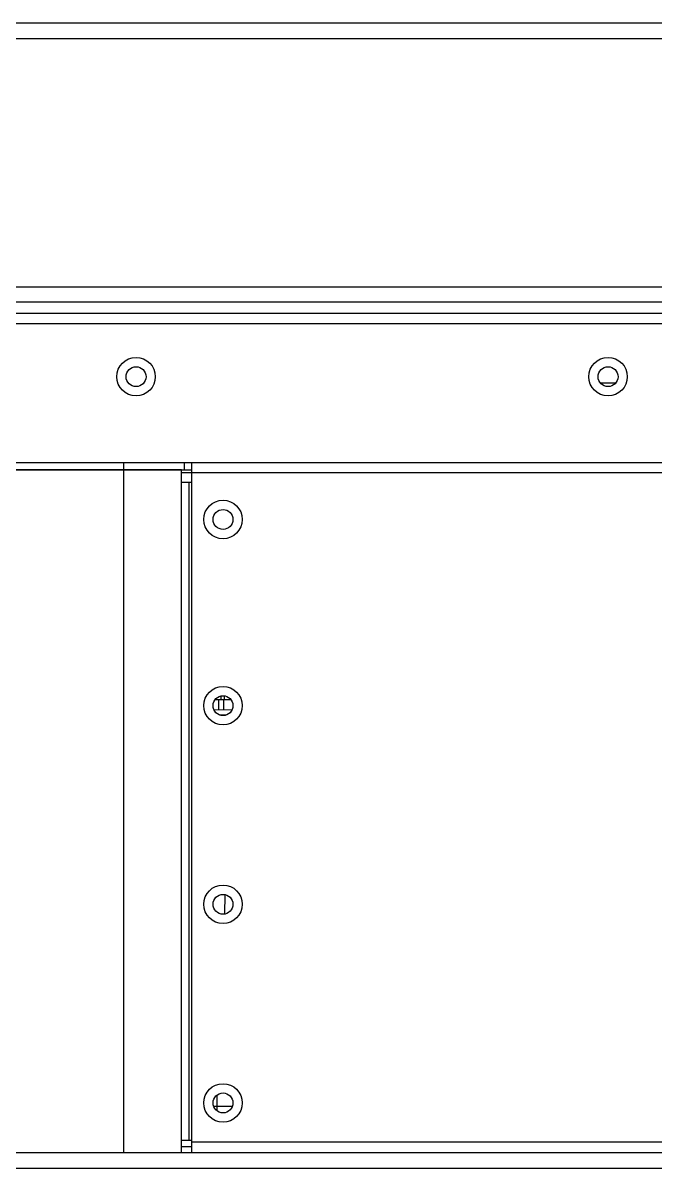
# Model space of a CAD drawing. Header units: millimetres. Extents: x 10297564 to 11610295, y -9287743 to -8409454.
# Drawn here: x 10486286 to 10488329, y -9109206 to -9105503 of the extents above; entities that cross this region are included whole.
import ezdxf

# ---------------------------------------------------------------- set-up
doc = ezdxf.new("R2010")
doc.units = ezdxf.units.MM
doc.header["$LTSCALE"] = 100
doc.layers.add('-0', color=7, linetype='Continuous')

# ---------------------------------------------------------------- blocks, each defined once
blk = doc.blocks.new('인버터 외형도')
at = {"layer": '-0', "linetype": 'Continuous'}
for p, q in [((87125.1, 32015.7), (99043.9, 32015.7)), ((87087.5, 31978), (99081.5, 31978)), ((87087.5, 31376.1), (99081.5, 31376.1)), ((99043.9, 31338.4), (87125.1, 31338.4)), ((98803.1, 31311.4), (87200.3, 31311.4)), ((98803.1, 31285.8), (87200.3, 31285.8)), ((89258.4, 31142.8), (89295.8, 31142.8)), ((87651.8, 30950.2), (98803.1, 30950.2)), ((88243.2, 30932.1), (87651.8, 30932.1)), ((87651.8, 30932.1), (88268.8, 30932.1)), ((88103.3, 30950.2), (88103.3, 30932.1)), ((88103.3, 30932.1), (88103.3, 29276.7)), ((88243.2, 29276.7), (88243.2, 30932.1)), ((88250.8, 30932.1), (88250.8, 30950.2)), ((88268.8, 29276.7), (88268.8, 30950.2)), ((98211.7, 30924.6), (88243.2, 30924.6)), ((88243.2, 30902), (88268.8, 30902)), ((88261.3, 30902), (88261.3, 29306.8)), ((88339, 30383.8), (88339.2, 30375.3)), ((88346.5, 30384.2), (88346.7, 30375.4)), ((88322.4, 30350), (88366.1, 30350.7)), ((88325.4, 30375.3), (88333.5, 30375.3)), ((88333.5, 30375.3), (88345.6, 30375.3)), ((88333.5, 30375.3), (88345.6, 30375.3)), ((88345.6, 30375.3), (88362.7, 30375.3)), ((88334.8, 30338.1), (88354.2, 30338.5)), ((88348.4, 29855.1), (88349.3, 29902.1)), ((88329, 29415.9), (88329, 29378.4)), ((88321.5, 29388.9), (88366.7, 29388.9)), ((88243.2, 29306.8), (88268.8, 29306.8)), ((98186.1, 29302.3), (88268.8, 29302.3)), ((86590.8, 29276.7), (99608.2, 29276.7)), ((88243.2, 29291.8), (88268.8, 29291.8)), ((86553.2, 29239.1), (99645.8, 29239.1))]:
    blk.add_line(p, q, dxfattribs=at)
for centre, radius in [((88133.4, 31157.9), 46.7), ((88133.4, 31157.9), 24.1), ((89277.1, 31157.9), 46.7), ((89277.1, 31157.9), 24.1), ((88344.1, 30811.7), 46.7), ((88344.1, 30811.7), 24.1), ((88344.1, 30360.3), 46.7), ((88344.1, 30360.3), 24.1), ((88344.1, 29878.7), 46.7), ((88344.1, 29878.7), 24.1), ((88344.1, 29397.1), 46.7), ((88344.1, 29397.1), 24.1)]:
    blk.add_circle(centre, radius, dxfattribs=at)
for radius, start, end in [(45147, 179.13076, 179.1627), (45147, 179.13076, 179.1627), (45134.9, 179.13053, 179.16221), (45134.9, 179.13053, 179.16221)]:
    blk.add_arc((133475.3, 29690.4), radius, start, end, dxfattribs=at)

msp = doc.modelspace()

# ---------------------------------------------------------------- block references
at = {"xscale": 1.333333333333333, "yscale": 1.333333333333333, "zscale": 1.333333333333333}
msp.add_blockref('인버터 외형도', (10369140.6, -9148191), dxfattribs=at)

doc.saveas('drawing.dxf')
